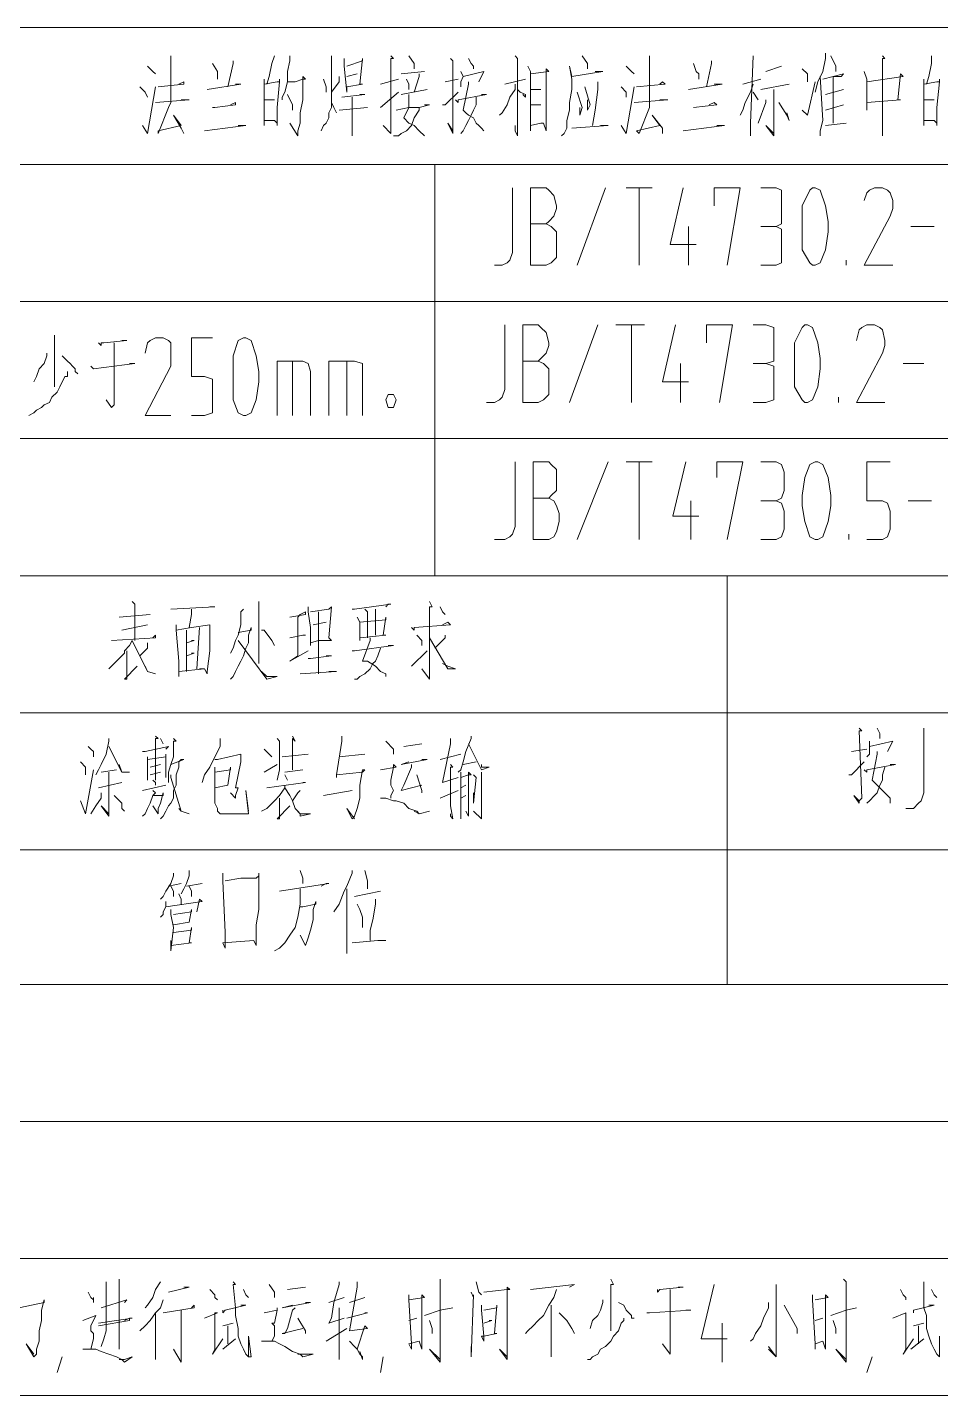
# Model space of a CAD drawing. Header units: inches. Extents: x 46040 to 48278, y -91226 to -88002.
# Drawn here: x 47871.3 to 48040.7, y -88786.4 to -88532.5 of the extents above; entities that cross this region are included whole.
import ezdxf

# ---------------------------------------------------------------- set-up
doc = ezdxf.new("R2010")
doc.units = ezdxf.units.IN
doc.layers.add('轮廓线', color=7, linetype='Continuous')

msp = doc.modelspace()

# ---------------------------------------------------------------- linework, layer by layer
at = {"layer": '轮廓线', "lineweight": 18}
for points in [[(47511.995, -88532.529), (48164.316, -88532.529)], [(47897.913, -88537.808), (47897.913, -88539.25), (47897.913, -88546.449), (47897.433, -88547.41), (47895.515, -88552.209), (47895.515, -88551.728), (47899.835, -88550.769), (47898.394, -88548.849), (47899.835, -88551.25), (47900.316, -88552.209)], [(47905.593, -88539.25), (47906.554, -88540.689), (47906.554, -88541.17), (47906.554, -88542.129)], [(47909.433, -88538.769), (47909.433, -88539.25), (47908.476, -88543.568)], [(47917.116, -88537.808), (47916.636, -88539.25), (47916.155, -88541.65), (47915.675, -88543.09)], [(47919.995, -88537.808), (47919.995, -88538.769), (47919.515, -88540.689), (47919.515, -88542.609), (47919.034, -88544.529), (47918.554, -88545.49), (47918.554, -88545.969)], [(47927.675, -88537.808), (47927.675, -88538.769), (47927.675, -88542.129), (47927.675, -88544.049), (47927.675, -88545.01), (47927.675, -88545.969), (47927.675, -88547.41), (47927.194, -88548.369), (47927.194, -88549.33), (47926.714, -88550.289), (47926.233, -88550.769), (47925.753, -88551.728)], [(47930.073, -88538.289), (47930.073, -88539.728), (47930.554, -88544.529), (47930.554, -88543.568), (47933.433, -88543.09), (47932.956, -88543.09), (47933.433, -88538.289), (47933.433, -88538.769), (47930.554, -88539.728)], [(47942.073, -88537.808), (47943.034, -88539.25), (47943.034, -88540.209)], [(47949.753, -88538.289), (47950.233, -88538.769), (47950.233, -88551.25), (47950.233, -88551.728), (47950.233, -88552.209), (47949.276, -88550.289), (47950.233, -88551.728)], [(47953.116, -88538.289), (47953.593, -88539.25), (47954.073, -88539.728), (47954.073, -88540.209)], [(47961.753, -88537.808), (47962.233, -88538.289), (47962.233, -88552.689), (47961.753, -88551.728), (47961.753, -88550.769)], [(47974.233, -88537.808), (47975.194, -88539.25), (47975.194, -88540.209)], [(47986.714, -88537.808), (47986.714, -88539.25), (47986.714, -88546.449), (47986.714, -88547.41), (47984.796, -88552.209), (47984.316, -88551.728), (47988.636, -88550.769), (47987.194, -88548.849), (47989.116, -88551.25), (47989.116, -88552.209)], [(47994.874, -88539.25), (47995.355, -88540.689), (47995.835, -88541.17), (47995.835, -88542.129)], [(47998.233, -88538.769), (47998.233, -88539.25), (47997.276, -88543.568)], [(48005.913, -88537.808), (48005.433, -88550.289), (48005.433, -88552.689), (48005.433, -88551.728), (48005.433, -88550.289)], [(48019.355, -88537.33), (48019.355, -88538.289), (48018.874, -88540.689), (48017.913, -88542.609), (48017.433, -88544.529)], [(48020.316, -88537.808), (48021.276, -88539.728), (48021.276, -88540.209), (48021.276, -88540.689)], [(48029.913, -88537.808), (48030.394, -88538.289), (48029.913, -88538.289), (48029.913, -88552.689), (48029.913, -88552.209), (48029.913, -88551.25)], [(48039.034, -88537.808), (48039.034, -88539.25), (48038.554, -88541.65), (48038.073, -88543.09)], [(47893.593, -88539.728), (47894.554, -88540.689), (47895.034, -88541.17)], [(47929.116, -88541.65), (47929.116, -88542.609), (47927.675, -88544.529)], [(47930.554, -88541.65), (47932.476, -88541.17)], [(47940.636, -88541.17), (47944.956, -88540.689)], [(47943.995, -88541.17), (47943.995, -88541.65), (47943.034, -88544.529)], [(47951.675, -88540.689), (47952.155, -88541.65), (47951.675, -88542.609), (47951.675, -88543.09), (47951.675, -88543.568)], [(47952.155, -88541.65), (47955.995, -88540.689), (47955.034, -88542.609)], [(47964.155, -88539.728), (47964.636, -88540.689), (47964.636, -88551.728), (47964.636, -88550.769), (47964.636, -88549.33)], [(47964.636, -88541.17), (47967.995, -88540.689), (47967.515, -88540.209), (47967.515, -88547.41), (47967.515, -88549.33), (47967.515, -88551.25), (47967.515, -88551.728), (47967.034, -88550.289), (47966.554, -88550.289), (47964.636, -88550.769)], [(47976.636, -88540.689), (47977.593, -88540.689), (47978.073, -88540.689), (47972.316, -88541.65), (47971.835, -88539.728), (47972.316, -88542.129), (47972.316, -88544.049), (47971.835, -88546.449), (47971.835, -88547.889), (47971.355, -88549.808), (47971.355, -88551.25), (47970.874, -88552.209), (47970.394, -88552.689)], [(47982.394, -88539.728), (47983.355, -88540.689), (47983.835, -88541.17)], [(48008.316, -88540.689), (48011.194, -88539.728)], [(48015.034, -88540.209), (48015.995, -88541.17), (48015.995, -88542.609)], [(48018.874, -88542.129), (48022.714, -88541.17), (48022.233, -88541.65), (48020.796, -88541.65), (48020.796, -88550.289)], [(48026.554, -88540.689), (48027.034, -88542.129), (48027.034, -88546.449), (48027.034, -88547.889)], [(48027.034, -88542.609), (48033.753, -88541.65), (48033.276, -88541.17), (48032.796, -88545.969), (48033.276, -88545.969), (48027.034, -88546.449)], [(47892.155, -88543.568), (47893.116, -88544.529), (47893.593, -88545.49)], [(47892.636, -88550.769), (47893.593, -88552.209), (47895.034, -88543.568)], [(47895.515, -88543.568), (47900.316, -88543.09), (47900.316, -88542.609), (47899.355, -88543.09)], [(47904.636, -88544.049), (47910.874, -88543.09), (47910.394, -88543.09), (47909.913, -88543.09)], [(47926.233, -88542.129), (47926.714, -88543.568), (47926.714, -88544.049), (47926.714, -88544.529)], [(47936.796, -88543.09), (47940.155, -88542.129)], [(47940.636, -88545.01), (47945.433, -88544.049)], [(47941.593, -88542.129), (47942.073, -88543.09), (47942.073, -88544.049)], [(47948.796, -88542.609), (47951.194, -88542.129)], [(47953.116, -88542.609), (47953.116, -88543.09), (47952.155, -88547.889), (47952.636, -88548.369), (47953.116, -88548.849), (47954.073, -88549.33), (47954.554, -88550.289), (47955.034, -88550.769), (47955.515, -88551.25), (47955.995, -88551.728)], [(47961.753, -88543.09), (47961.753, -88544.049), (47960.796, -88545.49), (47960.316, -88546.93), (47959.355, -88548.369), (47958.874, -88548.849)], [(47959.835, -88543.09), (47963.675, -88542.129)], [(47962.233, -88544.049), (47962.714, -88544.529), (47963.675, -88545.01), (47963.675, -88545.49), (47963.194, -88545.01)], [(47964.636, -88544.049), (47966.554, -88544.049)], [(47974.714, -88543.568), (47975.675, -88546.93), (47975.194, -88547.889), (47975.194, -88545.969)], [(47977.116, -88542.609), (47977.116, -88544.049), (47976.636, -88547.889), (47976.155, -88550.769)], [(47981.433, -88543.568), (47982.394, -88544.529), (47982.394, -88545.49)], [(47981.433, -88550.769), (47982.394, -88552.209), (47983.835, -88543.568)], [(47984.316, -88543.568), (47989.593, -88543.09), (47989.116, -88542.609), (47988.636, -88543.09)], [(47993.913, -88544.049), (48000.155, -88543.09), (47999.675, -88543.09), (47998.714, -88543.09)], [(48005.913, -88543.09), (48005.433, -88544.529), (48004.476, -88546.449), (48003.995, -88547.889), (48003.515, -88548.849)], [(48003.995, -88543.09), (48007.355, -88542.129)], [(48007.355, -88544.049), (48012.636, -88543.09)], [(48009.753, -88544.049), (48009.753, -88545.01), (48009.753, -88550.769), (48009.753, -88552.209), (48009.753, -88552.689), (48008.316, -88550.769), (48009.753, -88552.209)], [(48015.034, -88547.889), (48015.034, -88547.889), (48015.995, -88548.849), (48017.433, -88542.609)], [(48019.355, -88545.01), (48022.714, -88544.049)], [(47895.034, -88546.449), (47901.276, -88545.969), (47900.796, -88545.969), (47899.835, -88545.969)], [(47905.593, -88547.41), (47906.073, -88547.41), (47909.913, -88546.93), (47909.913, -88546.449), (47908.956, -88546.93)], [(47915.194, -88545.969), (47917.116, -88545.969)], [(47919.515, -88545.01), (47920.476, -88546.93), (47920.476, -88547.889)], [(47927.675, -88546.449), (47928.155, -88547.41), (47928.636, -88548.369)], [(47929.593, -88545.49), (47933.913, -88545.01), (47933.433, -88545.01), (47932.956, -88545.01)], [(47931.515, -88545.49), (47931.515, -88552.689), (47931.515, -88551.728), (47931.515, -88550.769)], [(47936.796, -88547.41), (47940.155, -88544.529)], [(47939.675, -88547.889), (47942.073, -88547.41), (47943.995, -88547.41), (47945.913, -88546.93), (47945.433, -88546.93), (47944.956, -88546.93)], [(47942.073, -88545.01), (47942.073, -88545.49), (47942.073, -88547.41), (47941.116, -88549.33), (47942.073, -88550.289), (47943.034, -88550.769), (47943.995, -88551.728), (47944.956, -88552.689)], [(47948.316, -88546.93), (47948.796, -88546.93), (47951.194, -88544.529)], [(47950.714, -88545.969), (47951.194, -88546.449), (47951.194, -88545.969), (47956.476, -88545.01), (47955.995, -88545.01), (47955.515, -88545.01)], [(47954.554, -88545.49), (47954.554, -88546.93), (47954.073, -88547.889), (47953.593, -88548.849), (47953.116, -88549.808), (47952.636, -88550.769), (47952.155, -88551.728), (47951.675, -88552.209)], [(47964.636, -88546.93), (47966.554, -88546.93)], [(47973.276, -88544.529), (47974.233, -88547.41), (47973.753, -88548.849), (47973.753, -88547.41)], [(47983.835, -88546.449), (47990.073, -88545.969), (47989.593, -88545.969), (47988.636, -88545.969)], [(47994.874, -88547.41), (47994.874, -88547.41), (47999.194, -88546.93), (47998.714, -88546.449), (47997.753, -88546.93)], [(48005.913, -88544.529), (48006.874, -88545.969)], [(48008.316, -88545.969), (48008.316, -88546.449), (48006.874, -88550.289)], [(48010.714, -88546.449), (48012.155, -88548.849), (48012.636, -88549.808), (48012.155, -88548.369)], [(48019.355, -88547.889), (48022.714, -88546.93)], [(48037.593, -88545.969), (48039.515, -88545.969)], [(47929.116, -88547.889), (47934.394, -88547.41)], [(47943.995, -88547.41), (47943.995, -88547.889), (47943.034, -88549.33), (47942.554, -88550.769), (47941.593, -88551.728), (47940.636, -88552.209), (47940.155, -88552.689), (47939.194, -88552.689)], [(47904.155, -88551.728), (47911.835, -88550.769), (47911.355, -88550.769), (47910.394, -88550.769)], [(47972.316, -88551.25), (47979.034, -88550.769), (47978.554, -88550.769), (47977.593, -88550.769)], [(47992.956, -88551.728), (48000.636, -88550.769), (48000.155, -88550.769), (47999.194, -88550.769)], [(48019.355, -88550.769), (48023.194, -88550.289)], [(47511.995, -88557.969), (48164.316, -88557.969)], [(47946.874, -88557.969), (47946.874, -88634.289)], [(47961.276, -88562.289), (47961.276, -88574.289), (47960.796, -88575.728), (47960.316, -88576.209), (47959.355, -88576.689), (47957.913, -88576.689)], [(47964.636, -88576.689), (47964.636, -88562.289), (47967.515, -88562.289), (47967.995, -88562.769), (47968.956, -88563.728), (47969.433, -88565.65), (47969.433, -88566.129), (47968.956, -88567.568), (47967.995, -88568.529), (47967.515, -88569.01)], [(47973.276, -88576.689), (47978.554, -88562.289)], [(47982.394, -88562.289), (47987.194, -88562.289)], [(47984.796, -88562.289), (47984.796, -88576.689)], [(47995.355, -88572.849), (47990.554, -88572.849), (47992.956, -88562.289)], [(47998.714, -88565.65), (47998.714, -88562.289), (48003.515, -88562.289), (48001.116, -88576.689)], [(48007.355, -88562.289), (48010.233, -88562.289), (48011.194, -88562.769), (48011.194, -88564.209), (48011.194, -88567.568), (48011.194, -88569.01), (48010.233, -88569.49), (48011.194, -88569.969), (48011.194, -88571.41), (48011.194, -88574.769), (48011.194, -88576.209), (48010.233, -88576.689), (48007.355, -88576.689)], [(48017.433, -88576.689), (48018.394, -88576.209), (48019.355, -88573.808), (48019.835, -88570.449), (48019.835, -88568.529), (48019.355, -88565.65), (48018.394, -88562.769), (48017.433, -88562.289), (48016.956, -88562.289), (48016.476, -88562.769), (48015.034, -88565.65), (48015.034, -88568.529), (48015.034, -88570.449), (48015.034, -88573.808), (48016.476, -88576.209), (48016.956, -88576.689), (48017.433, -88576.689)], [(48026.554, -88564.689), (48027.034, -88563.25), (48027.515, -88562.769), (48028.476, -88562.289), (48029.913, -88562.289), (48030.874, -88562.769), (48031.355, -88563.25), (48031.835, -88564.689), (48031.835, -88566.129), (48031.355, -88567.568), (48026.554, -88576.689), (48031.835, -88576.689)], [(47964.636, -88569.01), (47967.515, -88569.01), (47968.476, -88569.49), (47969.433, -88570.449), (47969.433, -88572.369), (47969.433, -88573.808), (47969.433, -88575.25), (47968.476, -88576.209), (47967.515, -88576.689), (47964.636, -88576.689)], [(47993.913, -88576.689), (47993.913, -88569.49)], [(48007.355, -88569.49), (48010.233, -88569.49)], [(48035.194, -88569.49), (48039.515, -88569.49)], [(48023.194, -88576.689), (48023.194, -88575.728)], [(47557.593, -88583.41), (48164.316, -88583.41)], [(47876.316, -88589.65), (47876.316, -88590.129), (47876.316, -88599.25), (47876.316, -88597.808), (47876.316, -88596.849)], [(47959.835, -88587.728), (47959.835, -88599.728), (47959.355, -88601.17), (47958.874, -88601.65), (47957.913, -88602.129), (47956.476, -88602.129)], [(47963.194, -88602.129), (47963.194, -88587.728), (47966.073, -88587.728), (47966.554, -88588.209), (47967.515, -88589.17), (47967.995, -88591.09), (47967.995, -88591.568), (47967.515, -88593.01), (47966.554, -88593.969), (47966.073, -88594.449)], [(47971.835, -88602.129), (47977.116, -88587.728)], [(47980.476, -88587.728), (47985.753, -88587.728)], [(47983.355, -88587.728), (47983.355, -88602.129)], [(47993.913, -88598.289), (47989.116, -88598.289), (47991.515, -88587.728)], [(47997.276, -88591.09), (47997.276, -88587.728), (48002.073, -88587.728), (47999.675, -88602.129)], [(48005.913, -88587.728), (48008.316, -88587.728), (48009.753, -88588.209), (48009.753, -88589.65), (48009.753, -88593.01), (48009.753, -88594.449), (48008.316, -88594.93), (48009.753, -88595.41), (48009.753, -88597.33), (48009.753, -88600.209), (48009.753, -88601.65), (48008.316, -88602.129), (48005.913, -88602.129)], [(48015.995, -88602.129), (48016.956, -88601.65), (48017.913, -88599.25), (48018.394, -88595.889), (48018.394, -88593.969), (48017.913, -88591.09), (48016.956, -88588.209), (48015.995, -88587.728), (48015.515, -88587.728), (48015.034, -88588.209), (48013.593, -88591.09), (48013.593, -88593.969), (48013.593, -88595.889), (48013.593, -88599.25), (48015.034, -88601.65), (48015.515, -88602.129), (48015.995, -88602.129)], [(48025.116, -88590.609), (48025.593, -88588.689), (48026.073, -88588.209), (48027.034, -88587.728), (48028.476, -88587.728), (48029.433, -88588.209), (48029.913, -88588.689), (48030.394, -88590.609), (48030.394, -88591.568), (48029.913, -88593.01), (48025.116, -88602.129), (48030.394, -88602.129)], [(47884.476, -88591.09), (47884.956, -88591.568), (47884.956, -88591.09), (47885.433, -88591.09), (47889.753, -88590.609), (47889.276, -88590.609), (47888.796, -88590.609)], [(47893.116, -88593.01), (47893.593, -88591.09), (47894.073, -88590.609), (47895.034, -88590.129), (47896.476, -88590.129), (47897.433, -88590.609), (47897.913, -88591.09), (47897.913, -88593.01), (47897.913, -88593.969), (47897.913, -88595.41), (47893.116, -88604.529), (47897.913, -88604.529)], [(47901.753, -88604.529), (47904.155, -88604.529), (47905.593, -88604.049), (47905.593, -88602.609), (47905.593, -88599.728), (47905.593, -88597.808), (47904.155, -88597.33), (47901.753, -88597.33), (47901.753, -88590.129), (47905.593, -88590.129)], [(47911.835, -88604.529), (47912.796, -88604.049), (47913.753, -88601.65), (47914.233, -88598.289), (47914.233, -88596.369), (47913.753, -88593.49), (47912.796, -88590.609), (47911.835, -88590.129), (47911.355, -88590.129), (47910.394, -88590.609), (47909.433, -88593.49), (47909.433, -88596.369), (47909.433, -88598.289), (47909.433, -88601.65), (47910.394, -88604.049), (47911.355, -88604.529), (47911.835, -88604.529)], [(47874.874, -88593.01), (47874.874, -88593.49), (47874.394, -88594.93), (47873.433, -88595.889), (47872.956, -88597.33), (47872.476, -88598.289)], [(47877.753, -88593.49), (47878.714, -88594.449), (47879.194, -88594.93), (47879.675, -88595.41), (47880.155, -88595.889), (47880.155, -88596.369), (47880.636, -88596.849)], [(47883.034, -88595.41), (47883.515, -88595.889), (47891.194, -88594.93), (47890.714, -88594.93), (47890.233, -88594.93)], [(47917.593, -88604.529), (47917.593, -88594.449), (47922.394, -88594.449), (47923.355, -88594.93), (47923.835, -88596.369), (47923.835, -88604.529)], [(47920.476, -88604.529), (47920.476, -88594.449)], [(47927.194, -88604.529), (47927.194, -88594.449), (47931.995, -88594.449), (47933.433, -88594.93), (47933.433, -88596.369), (47933.433, -88604.529)], [(47930.554, -88604.529), (47930.554, -88594.449)], [(47963.194, -88594.449), (47966.073, -88594.449), (47967.034, -88594.93), (47967.995, -88595.889), (47967.995, -88597.808), (47967.995, -88599.25), (47967.995, -88600.689), (47967.034, -88601.65), (47966.073, -88602.129), (47963.194, -88602.129)], [(47992.476, -88602.129), (47992.476, -88594.93)], [(48005.913, -88594.93), (48008.316, -88594.93)], [(48033.753, -88594.93), (48037.593, -88594.93)], [(47878.714, -88596.369), (47878.714, -88597.33), (47878.233, -88597.33), (47877.276, -88599.25), (47876.796, -88600.209), (47875.835, -88601.17), (47875.355, -88602.129), (47874.394, -88602.609), (47873.913, -88603.09), (47872.956, -88603.568), (47872.476, -88604.049), (47871.515, -88604.529)], [(47939.194, -88600.689), (47939.675, -88601.65), (47939.194, -88603.09), (47938.233, -88603.09), (47937.753, -88601.65), (47938.233, -88600.689), (47939.194, -88600.689)], [(48021.753, -88602.129), (48021.753, -88601.17)], [(47557.593, -88608.849), (48164.316, -88608.849)], [(47961.753, -88613.17), (47961.753, -88625.17), (47961.276, -88626.609), (47960.796, -88627.09), (47959.835, -88627.568), (47957.913, -88627.568)], [(47965.116, -88627.568), (47965.116, -88613.17), (47967.995, -88613.17), (47968.476, -88613.65), (47969.433, -88614.609), (47969.433, -88616.049), (47969.433, -88616.529), (47969.433, -88618.449), (47968.476, -88619.41), (47967.995, -88619.889)], [(47973.276, -88627.568), (47979.034, -88613.17)], [(47982.394, -88613.17), (47987.194, -88613.17)], [(47984.796, -88613.17), (47984.796, -88627.568)], [(47995.835, -88623.25), (47991.034, -88623.25), (47993.433, -88613.17)], [(47999.194, -88616.049), (47999.194, -88613.17), (48003.995, -88613.17), (48001.116, -88627.568)], [(48007.355, -88613.17), (48010.233, -88613.17), (48011.194, -88613.65), (48011.675, -88615.09), (48011.675, -88618.449), (48011.194, -88619.889), (48010.233, -88620.369), (48011.194, -88620.849), (48011.675, -88622.289), (48011.675, -88625.65), (48011.194, -88627.09), (48010.233, -88627.568), (48007.355, -88627.568)], [(48017.913, -88627.568), (48018.874, -88627.09), (48019.835, -88624.209), (48020.316, -88621.33), (48020.316, -88619.41), (48019.835, -88616.049), (48018.874, -88613.65), (48017.913, -88613.17), (48017.433, -88613.17), (48016.476, -88613.65), (48015.515, -88616.049), (48015.034, -88619.41), (48015.034, -88621.33), (48015.515, -88624.209), (48016.476, -88627.09), (48017.433, -88627.568), (48017.913, -88627.568)], [(48027.034, -88627.568), (48029.913, -88627.568), (48030.874, -88627.09), (48031.355, -88625.65), (48031.355, -88622.289), (48030.874, -88620.849), (48029.913, -88620.369), (48027.034, -88620.369), (48027.034, -88613.17), (48031.355, -88613.17)], [(47965.116, -88619.889), (47967.995, -88619.889), (47968.956, -88620.369), (47969.433, -88621.33), (47969.913, -88622.769), (47969.913, -88624.209), (47969.433, -88626.129), (47968.956, -88627.09), (47967.995, -88627.568), (47965.116, -88627.568)], [(47994.394, -88627.568), (47994.394, -88620.369)], [(48007.355, -88620.369), (48010.233, -88620.369)], [(48034.714, -88620.369), (48039.034, -88620.369)], [(48023.675, -88627.568), (48023.675, -88626.609)], [(47511.995, -88634.289), (48164.316, -88634.289)], [(47511.995, -88634.289), (48164.316, -88634.289)], [(47560.476, -88634.289), (48164.316, -88634.289)], [(48001.116, -88634.289), (48001.116, -88710.129)], [(47890.714, -88639.09), (47891.194, -88639.568), (47891.194, -88646.289)], [(47897.913, -88640.529), (47906.073, -88640.049), (47905.593, -88640.049), (47905.116, -88640.049)], [(47901.753, -88640.529), (47901.753, -88641.49), (47901.276, -88643.889)], [(47911.355, -88640.529), (47910.874, -88641.01), (47910.874, -88643.41), (47910.394, -88645.33), (47909.913, -88646.289), (47909.433, -88647.728), (47908.956, -88648.689)], [(47914.233, -88639.09), (47914.233, -88639.568), (47914.233, -88640.529), (47914.233, -88650.609), (47914.233, -88649.65), (47914.233, -88648.689)], [(47923.355, -88640.049), (47923.355, -88641.01), (47923.835, -88643.889), (47923.835, -88647.25), (47923.835, -88646.769), (47925.276, -88646.289), (47927.675, -88646.289), (47927.194, -88645.808), (47927.675, -88640.049), (47927.194, -88640.529), (47923.835, -88641.01)], [(47931.515, -88640.529), (47931.995, -88640.529), (47938.714, -88639.568), (47938.233, -88639.568), (47937.753, -88640.049)], [(47933.913, -88640.529), (47934.394, -88641.01), (47934.394, -88645.808)], [(47935.835, -88640.529), (47935.835, -88641.01), (47935.835, -88645.33)], [(47945.913, -88639.09), (47946.394, -88640.049), (47945.913, -88640.049), (47945.913, -88651.09), (47945.913, -88652.049), (47945.913, -88653.01), (47945.913, -88653.49), (47944.476, -88651.568)], [(47947.835, -88640.049), (47948.316, -88641.01), (47948.796, -88641.49)], [(47888.316, -88641.969), (47894.073, -88641.49)], [(47888.796, -88644.369), (47893.593, -88643.41)], [(47898.874, -88643.41), (47898.874, -88644.369), (47899.355, -88650.129), (47899.355, -88653.01), (47899.355, -88652.049), (47904.155, -88651.568), (47903.675, -88651.568), (47903.194, -88651.568)], [(47904.155, -88651.568), (47904.636, -88652.529), (47904.636, -88652.049), (47905.116, -88648.209), (47905.116, -88643.41), (47901.753, -88643.889), (47898.874, -88644.369)], [(47919.995, -88641.969), (47922.874, -88641.49), (47922.874, -88641.01), (47921.913, -88641.49), (47921.433, -88641.969), (47921.433, -88649.17), (47919.995, -88650.129), (47923.355, -88648.209)], [(47924.316, -88643.41), (47926.714, -88642.93)], [(47925.276, -88641.01), (47925.276, -88652.529)], [(47932.476, -88641.969), (47932.956, -88642.93), (47932.956, -88646.289), (47932.956, -88645.808), (47937.753, -88645.33), (47937.276, -88645.33), (47937.753, -88641.969), (47937.753, -88642.449), (47932.956, -88642.93)], [(47942.554, -88643.889), (47943.034, -88644.369), (47943.034, -88643.889), (47949.753, -88643.41), (47949.276, -88642.93), (47948.316, -88643.41)], [(47886.874, -88646.289), (47895.034, -88645.808), (47895.034, -88645.33), (47894.554, -88645.808)], [(47900.796, -88644.369), (47900.796, -88652.049)], [(47903.194, -88643.889), (47902.714, -88651.568)], [(47910.394, -88644.849), (47912.796, -88644.369), (47912.796, -88643.889), (47912.316, -88645.33), (47912.316, -88646.769), (47911.835, -88647.728), (47911.355, -88649.17), (47910.874, -88650.129), (47910.394, -88651.09), (47909.913, -88652.049), (47909.433, -88653.01), (47908.956, -88653.49)], [(47914.714, -88644.369), (47915.194, -88644.369), (47916.636, -88646.289), (47917.116, -88647.25)], [(47922.874, -88645.33), (47922.394, -88645.33), (47919.995, -88645.808)], [(47934.874, -88645.808), (47934.874, -88646.289), (47933.433, -88650.129), (47934.394, -88650.129), (47935.835, -88651.09), (47936.796, -88652.049), (47937.753, -88652.529), (47937.753, -88653.01)], [(47943.515, -88645.33), (47944.476, -88646.289), (47944.476, -88647.25)], [(47945.913, -88645.808), (47949.276, -88651.568), (47950.714, -88651.568), (47949.276, -88651.09), (47948.316, -88650.609)], [(47948.796, -88645.33), (47948.796, -88645.808), (47946.874, -88647.728)], [(47890.714, -88646.289), (47890.233, -88647.25), (47889.276, -88648.209), (47889.276, -88648.689), (47888.796, -88649.17), (47888.316, -88649.65), (47887.355, -88650.609), (47886.874, -88651.09), (47886.394, -88651.568)], [(47889.753, -88648.209), (47889.753, -88648.689), (47889.753, -88653.49), (47889.276, -88653.49), (47891.675, -88651.09)], [(47893.593, -88646.769), (47893.593, -88647.728), (47892.155, -88649.17)], [(47900.796, -88646.769), (47902.233, -88646.289), (47901.753, -88646.289)], [(47910.394, -88646.289), (47915.675, -88653.49), (47917.593, -88653.01), (47917.116, -88653.01), (47915.675, -88653.01), (47914.714, -88652.049)], [(47931.515, -88648.209), (47931.515, -88648.209), (47931.995, -88648.209), (47939.194, -88647.25), (47938.233, -88647.25)], [(47936.796, -88647.728), (47936.316, -88649.17), (47935.835, -88650.129), (47935.355, -88650.609), (47934.874, -88651.568), (47933.913, -88652.529), (47932.956, -88653.01), (47932.476, -88653.49), (47931.995, -88653.49)], [(47942.554, -88651.09), (47942.554, -88651.09), (47945.433, -88648.209)], [(47900.796, -88649.17), (47902.233, -88648.689), (47901.753, -88648.689)], [(47923.355, -88649.65), (47923.835, -88649.65), (47927.675, -88649.17), (47927.194, -88649.17), (47926.714, -88649.17)], [(47921.913, -88652.529), (47928.636, -88652.049), (47928.155, -88652.049), (47927.194, -88652.049)], [(47557.593, -88659.728), (48164.316, -88659.728)], [(48025.593, -88662.609), (48026.073, -88663.09), (48025.593, -88663.09), (48026.073, -88675.568), (48025.593, -88676.049), (48025.593, -88676.529), (48024.636, -88675.09), (48025.593, -88676.049)], [(48028.956, -88662.609), (48029.433, -88663.568), (48029.433, -88664.049), (48029.433, -88664.529)], [(48037.593, -88662.609), (48037.593, -88674.609), (48037.116, -88676.049), (48036.636, -88676.529), (48035.675, -88677.49), (48034.233, -88677.49)], [(47882.554, -88665.969), (47883.034, -88666.449), (47883.515, -88666.93), (47883.515, -88667.889)], [(47886.394, -88664.529), (47886.394, -88665.01), (47885.913, -88667.41), (47884.956, -88669.33), (47884.476, -88670.289), (47883.995, -88671.25)], [(47892.636, -88666.93), (47893.116, -88666.93), (47897.433, -88665.969), (47896.956, -88666.449)], [(47895.034, -88664.049), (47895.515, -88664.529), (47895.034, -88664.529), (47895.034, -88672.209)], [(47895.995, -88664.529), (47896.476, -88665.49)], [(47898.394, -88664.529), (47898.874, -88665.01), (47898.394, -88665.01), (47898.394, -88667.889), (47897.913, -88669.33), (47897.433, -88670.769), (47897.433, -88671.728), (47897.433, -88672.689)], [(47907.034, -88664.529), (47907.034, -88665.969), (47906.073, -88667.889), (47905.116, -88669.808), (47904.155, -88671.25), (47903.675, -88672.689)], [(47917.593, -88664.529), (47918.073, -88665.01), (47918.073, -88670.289), (47917.593, -88672.209)], [(47920.476, -88664.049), (47920.956, -88665.01), (47920.476, -88664.529), (47920.476, -88670.289)], [(47937.753, -88665.01), (47939.194, -88666.449), (47939.194, -88667.41)], [(47941.116, -88665.969), (47944.476, -88665.49)], [(47949.753, -88664.529), (47949.753, -88665.49), (47948.316, -88672.689), (47951.194, -88671.728)], [(47953.593, -88664.049), (47953.593, -88664.529), (47952.636, -88666.93), (47952.155, -88668.849), (47951.675, -88670.289), (47951.194, -88670.769)], [(47953.116, -88665.49), (47955.515, -88670.289), (47956.956, -88669.808), (47955.515, -88669.808), (47955.515, -88669.33)], [(48027.515, -88665.01), (48027.515, -88665.969), (48027.515, -88666.93), (48027.515, -88667.41), (48027.034, -88667.889)], [(48027.515, -88665.969), (48031.835, -88665.01), (48030.874, -88666.93)], [(47893.593, -88668.369), (47896.956, -88667.889), (47896.956, -88667.41), (47896.956, -88668.369), (47896.956, -88671.728)], [(47893.593, -88667.889), (47893.593, -88668.369), (47893.593, -88671.25), (47893.593, -88672.209), (47893.593, -88671.728), (47893.593, -88671.25)], [(47897.913, -88669.33), (47900.316, -88668.369), (47899.835, -88668.369), (47899.355, -88668.849), (47899.355, -88669.808), (47898.874, -88671.25), (47898.874, -88673.17), (47898.394, -88674.129), (47898.394, -88675.568), (47897.913, -88676.529), (47897.433, -88677.01), (47896.956, -88677.969), (47896.476, -88678.93), (47895.995, -88679.41)], [(47915.194, -88666.449), (47916.636, -88667.889)], [(47918.554, -88667.889), (47923.355, -88667.41)], [(47933.913, -88667.41), (47929.116, -88667.889)], [(47942.073, -88668.849), (47940.636, -88669.33), (47945.433, -88668.369), (47944.476, -88668.369)], [(47947.835, -88668.369), (47951.675, -88667.41)], [(48024.155, -88666.93), (48027.034, -88666.449)], [(48028.956, -88666.93), (48028.956, -88667.41), (48027.995, -88672.209), (48028.476, -88672.689), (48028.956, -88673.17), (48029.433, -88673.65), (48030.394, -88674.609), (48030.874, -88675.09), (48031.355, -88675.568), (48031.355, -88676.529)], [(47881.116, -88668.849), (47882.073, -88669.808), (47882.073, -88670.289), (47882.073, -88671.25)], [(47881.116, -88676.049), (47882.073, -88678.449), (47883.515, -88670.289)], [(47887.835, -88670.289), (47884.956, -88670.769)], [(47886.394, -88670.769), (47886.394, -88677.969), (47886.394, -88678.93), (47884.956, -88677.01), (47886.394, -88678.449), (47886.394, -88677.969)], [(47895.995, -88669.33), (47894.073, -88669.808)], [(47895.995, -88670.769), (47894.073, -88671.25)], [(47906.073, -88670.769), (47908.956, -88670.289), (47908.956, -88669.808), (47908.476, -88673.17), (47906.073, -88673.65)], [(47906.073, -88669.808), (47906.073, -88670.769), (47906.073, -88676.529), (47906.554, -88677.49), (47906.554, -88677.969), (47907.034, -88678.449), (47907.995, -88678.449), (47908.956, -88678.449), (47910.394, -88678.449), (47911.355, -88678.449), (47911.835, -88678.449), (47912.316, -88678.449), (47911.835, -88674.129), (47912.316, -88677.969)], [(47915.194, -88670.769), (47917.593, -88669.33)], [(47919.034, -88670.769), (47922.394, -88670.289)], [(47919.034, -88671.25), (47919.515, -88672.209)], [(47936.796, -88670.289), (47939.675, -88669.808), (47939.194, -88669.33), (47939.194, -88669.808), (47938.714, -88672.209), (47938.714, -88672.689), (47938.714, -88673.17), (47939.194, -88674.129), (47938.714, -88675.09), (47938.714, -88675.568)], [(47944.476, -88673.17), (47940.636, -88674.129), (47941.116, -88673.17), (47942.554, -88669.808), (47942.554, -88669.33)], [(47943.515, -88671.25), (47944.476, -88674.129), (47944.476, -88674.609)], [(47949.753, -88669.33), (47950.233, -88669.808), (47949.753, -88669.808), (47949.753, -88673.17), (47949.753, -88677.01), (47950.233, -88679.41), (47949.753, -88678.93), (47949.753, -88678.449)], [(47951.675, -88670.769), (47951.675, -88671.728), (47951.675, -88679.41), (47951.675, -88678.449)], [(47951.675, -88671.728), (47953.116, -88671.25), (47953.593, -88671.25), (47953.116, -88670.769), (47953.116, -88673.65), (47953.116, -88677.01), (47953.116, -88678.449), (47953.116, -88678.93), (47952.636, -88677.969)], [(47954.554, -88668.849), (47952.155, -88669.33)], [(47955.515, -88670.769), (47955.515, -88671.25), (47955.515, -88677.969), (47955.515, -88679.41), (47954.073, -88677.969)], [(47954.073, -88671.25), (47954.554, -88671.728), (47954.073, -88676.529), (47954.073, -88675.568), (47954.073, -88674.609)], [(48023.675, -88671.25), (48024.155, -88671.25), (48026.554, -88668.849)], [(48026.554, -88670.289), (48027.034, -88670.769), (48027.034, -88670.289), (48032.316, -88669.33), (48031.835, -88669.33), (48031.355, -88669.33)], [(48030.394, -88669.808), (48029.913, -88671.25), (48029.913, -88672.209), (48029.433, -88673.17), (48028.956, -88674.609), (48028.476, -88675.09), (48027.515, -88676.049), (48027.034, -88676.529)], [(47888.796, -88672.689), (47884.476, -88673.65)], [(47892.636, -88674.129), (47896.956, -88673.17)], [(47894.554, -88672.209), (47895.034, -88672.689), (47895.034, -88673.17)], [(47919.034, -88673.17), (47919.034, -88673.65), (47918.073, -88675.09), (47917.116, -88676.049), (47915.675, -88677.49), (47914.714, -88677.969)], [(47915.675, -88673.65), (47922.874, -88672.689), (47922.394, -88672.689)], [(47919.034, -88673.65), (47919.995, -88675.09), (47920.476, -88676.049), (47920.956, -88677.49), (47921.913, -88678.449), (47921.913, -88678.93), (47923.835, -88678.449), (47921.913, -88678.449), (47921.433, -88677.969)], [(47951.675, -88673.65), (47952.636, -88673.17)], [(47884.956, -88674.609), (47884.956, -88675.568), (47883.995, -88677.01), (47883.034, -88678.449)], [(47887.355, -88675.09), (47888.796, -88676.529), (47888.796, -88677.49), (47889.276, -88677.969)], [(47894.554, -88674.129), (47895.034, -88674.609), (47894.554, -88675.09), (47894.073, -88676.529), (47893.593, -88677.49), (47893.116, -88678.449), (47892.636, -88678.93)], [(47894.554, -88675.09), (47895.034, -88675.09), (47896.476, -88675.09), (47896.476, -88674.609), (47895.995, -88676.529), (47895.515, -88677.49), (47895.515, -88678.449), (47894.554, -88677.01)], [(47918.073, -88675.568), (47918.073, -88676.049), (47918.073, -88679.41), (47917.593, -88679.41), (47919.995, -88677.01)], [(47921.913, -88674.129), (47921.433, -88674.609), (47920.476, -88676.049)], [(47926.233, -88675.09), (47931.515, -88674.129)], [(47947.835, -88675.568), (47951.194, -88674.129)], [(47951.675, -88675.568), (47952.636, -88675.09)], [(47557.593, -88685.17), (48164.316, -88685.17)], [(47901.276, -88689.01), (47901.276, -88689.969), (47900.796, -88691.41), (47900.316, -88692.369), (47899.835, -88693.33)], [(47921.913, -88689.01), (47922.394, -88690.449), (47922.394, -88691.41)], [(47931.515, -88689.01), (47931.515, -88689.49), (47930.554, -88691.889), (47930.073, -88692.849), (47929.116, -88695.25), (47928.155, -88696.689)], [(47933.913, -88689.01), (47934.394, -88690.93), (47934.394, -88692.369), (47934.394, -88691.41)], [(47898.394, -88689.49), (47898.394, -88689.969), (47897.913, -88691.41), (47896.956, -88692.849), (47896.476, -88693.808), (47895.995, -88694.289)], [(47897.433, -88691.889), (47899.835, -88691.41)], [(47900.796, -88691.889), (47903.675, -88691.41)], [(47907.515, -88689.49), (47907.515, -88690.93), (47907.995, -88700.529), (47907.995, -88701.01), (47907.995, -88703.41), (47907.515, -88702.449), (47913.276, -88701.969), (47913.753, -88702.93), (47913.753, -88701.49), (47913.753, -88699.09), (47914.233, -88696.209), (47914.233, -88689.49), (47914.233, -88689.969), (47913.753, -88690.449), (47910.874, -88690.449), (47907.995, -88690.93)], [(47918.073, -88692.849), (47927.194, -88691.41), (47926.714, -88691.41), (47925.753, -88691.889)], [(47897.913, -88691.889), (47898.394, -88692.849), (47898.394, -88693.808)], [(47899.355, -88693.33), (47899.835, -88694.289), (47899.835, -88695.25)], [(47901.276, -88691.889), (47901.753, -88692.849), (47901.753, -88693.808)], [(47921.913, -88692.369), (47921.913, -88695.25), (47921.433, -88697.65), (47920.956, -88699.568), (47919.995, -88701.01), (47919.034, -88702.449), (47918.073, -88703.41), (47917.116, -88703.889)], [(47930.554, -88692.369), (47930.554, -88704.369), (47930.554, -88702.93), (47930.554, -88701.969)], [(47931.995, -88693.808), (47936.796, -88692.849)], [(47896.956, -88694.769), (47896.956, -88695.25), (47896.956, -88695.728), (47896.476, -88696.689), (47896.476, -88697.17), (47895.995, -88697.65)], [(47896.956, -88695.728), (47903.675, -88694.769), (47903.194, -88694.289), (47902.714, -88696.689)], [(47897.913, -88696.209), (47897.913, -88697.17), (47898.394, -88699.568), (47897.913, -88703.889), (47897.913, -88702.93), (47897.913, -88701.969)], [(47898.394, -88697.17), (47901.753, -88696.689), (47901.753, -88696.209), (47901.276, -88698.609), (47898.394, -88699.09)], [(47921.913, -88695.728), (47922.394, -88695.728), (47924.796, -88695.25), (47924.796, -88694.769), (47924.316, -88696.209), (47924.316, -88698.129), (47923.835, -88700.049), (47923.355, -88701.49), (47922.874, -88702.93), (47921.913, -88701.01)], [(47932.476, -88695.25), (47932.956, -88696.209), (47933.433, -88697.65), (47933.433, -88699.09), (47933.433, -88699.568), (47933.433, -88698.609), (47933.433, -88697.65)], [(47935.835, -88694.289), (47935.835, -88695.25), (47935.355, -88698.129), (47934.874, -88700.049), (47934.874, -88701.969)], [(47898.394, -88700.529), (47901.753, -88700.049), (47901.753, -88699.568), (47901.276, -88702.449), (47901.753, -88702.449), (47897.913, -88702.93)], [(47931.515, -88702.449), (47936.316, -88701.969), (47937.753, -88701.969)], [(47511.995, -88710.129), (48164.316, -88710.129)], [(47511.995, -88710.129), (48164.316, -88710.129)], [(47511.995, -88710.129), (48164.316, -88710.129)], [(47511.995, -88710.129), (48164.316, -88710.129)], [(47511.995, -88735.568), (48164.316, -88735.568)], [(47548.476, -88735.568), (48164.316, -88735.568)], [(47511.995, -88761.01), (48164.316, -88761.01)], [(47548.476, -88761.01), (48164.316, -88761.01)], [(47888.316, -88764.849), (47888.316, -88765.808), (47888.316, -88776.849), (47888.316, -88777.808), (47888.316, -88777.33), (47888.316, -88775.889)], [(47947.835, -88764.849), (47947.835, -88765.33), (47947.835, -88772.049), (47947.835, -88775.889), (47947.835, -88779.25), (47947.835, -88780.209), (47945.913, -88777.808), (47947.835, -88779.728)], [(47979.515, -88764.849), (47979.995, -88765.808), (47979.515, -88765.808), (47979.515, -88774.449), (47979.515, -88773.49), (47979.515, -88772.529)], [(48022.714, -88764.849), (48023.194, -88765.33), (48023.194, -88772.049), (48023.194, -88775.889), (48023.194, -88779.25), (48023.194, -88780.209), (48021.276, -88777.808), (48023.194, -88779.728)], [(47882.554, -88767.25), (47883.034, -88768.209), (47883.515, -88768.689)], [(47885.913, -88765.33), (47885.913, -88770.129), (47885.913, -88772.529), (47885.913, -88774.449), (47885.433, -88775.889), (47884.956, -88777.33)], [(47895.995, -88765.33), (47895.034, -88766.769), (47894.554, -88768.209), (47893.593, -88769.65), (47893.116, -88770.129)], [(47897.433, -88767.25), (47901.276, -88766.289), (47900.796, -88766.289), (47900.316, -88766.289)], [(47905.116, -88766.769), (47906.073, -88767.728), (47906.073, -88768.209), (47906.554, -88768.689)], [(47909.433, -88765.33), (47909.913, -88765.808), (47909.433, -88765.808), (47909.913, -88770.129), (47909.913, -88771.568), (47910.394, -88773.969), (47910.394, -88775.41), (47910.874, -88776.849), (47911.355, -88777.808), (47911.835, -88778.769), (47912.316, -88779.25), (47912.796, -88779.25), (47912.316, -88775.41), (47912.316, -88779.25)], [(47911.355, -88766.769), (47911.835, -88767.728), (47912.316, -88768.209)], [(47916.155, -88765.808), (47917.116, -88767.25), (47917.116, -88768.209)], [(47919.515, -88766.769), (47922.874, -88766.289)], [(47929.116, -88765.33), (47929.116, -88765.808), (47928.155, -88769.17), (47927.675, -88772.049), (47927.194, -88773.01), (47930.073, -88772.049)], [(47932.476, -88765.33), (47932.476, -88766.289), (47931.034, -88774.449), (47934.394, -88773.969), (47933.913, -88773.49), (47932.476, -88777.808)], [(47942.073, -88767.728), (47942.073, -88768.689), (47942.554, -88776.849), (47942.554, -88777.808), (47942.073, -88776.849), (47943.995, -88776.369), (47944.476, -88777.808), (47944.476, -88772.529), (47944.476, -88767.728), (47944.956, -88768.209), (47942.073, -88768.689)], [(47953.593, -88767.25), (47954.073, -88768.209), (47954.073, -88767.728), (47953.593, -88779.25), (47953.593, -88778.769), (47953.593, -88777.33)], [(47954.554, -88765.33), (47955.034, -88767.25), (47955.515, -88767.728)], [(47955.995, -88767.25), (47960.316, -88766.769), (47960.316, -88766.289), (47960.796, -88766.769), (47960.316, -88766.769), (47960.316, -88777.33), (47960.316, -88778.289), (47960.316, -88779.25), (47960.316, -88779.728), (47958.874, -88777.808), (47960.316, -88779.25)], [(47969.433, -88766.769), (47968.956, -88768.209), (47967.995, -88769.65), (47967.034, -88771.568), (47966.073, -88772.529), (47965.116, -88773.49), (47964.155, -88774.449), (47963.675, -88774.93)], [(47964.636, -88766.769), (47972.796, -88765.808), (47971.835, -88766.289)], [(47988.155, -88766.769), (47988.155, -88767.25), (47988.636, -88766.769), (47992.956, -88766.289), (47991.995, -88766.289)], [(48001.116, -88775.889), (47996.316, -88775.889), (47998.714, -88765.808)], [(48010.233, -88765.808), (48010.233, -88766.769), (48010.233, -88776.369), (48010.233, -88778.289), (48010.233, -88779.25), (48008.796, -88777.33)], [(48033.276, -88766.769), (48033.753, -88767.728), (48034.233, -88768.209), (48034.233, -88768.689)], [(48039.034, -88766.769), (48039.515, -88767.728), (48039.995, -88768.209)], [(47867.675, -88770.609), (47874.394, -88769.17), (47874.394, -88768.689), (47873.913, -88770.609), (47873.913, -88772.529), (47873.433, -88774.449), (47873.433, -88776.369), (47872.956, -88777.808), (47872.956, -88778.769), (47872.476, -88779.25), (47871.034, -88776.849), (47872.476, -88778.769)], [(47883.515, -88768.209), (47883.515, -88769.17)], [(47884.956, -88770.129), (47889.753, -88768.689), (47889.276, -88769.17)], [(47884.956, -88770.129), (47889.753, -88768.689), (47889.276, -88769.17)], [(47896.476, -88768.689), (47895.995, -88770.129), (47895.034, -88771.09), (47894.073, -88772.529), (47893.116, -88773.49), (47892.155, -88774.449)], [(47896.476, -88771.09), (47902.233, -88770.129), (47902.233, -88769.65), (47901.753, -88770.129)], [(47907.515, -88770.609), (47907.515, -88771.09), (47907.995, -88770.609), (47911.835, -88769.65), (47911.355, -88769.65), (47910.874, -88769.65)], [(47920.476, -88769.65), (47918.554, -88770.129), (47923.835, -88769.17), (47923.355, -88769.17), (47922.874, -88769.17)], [(47922.394, -88773.969), (47918.554, -88774.93), (47919.034, -88774.93), (47919.515, -88773.969), (47920.476, -88770.609), (47920.956, -88770.129)], [(47930.073, -88768.209), (47927.194, -88769.17)], [(47929.116, -88770.129), (47929.116, -88770.609), (47929.116, -88779.728), (47929.116, -88778.769), (47929.116, -88777.808)], [(47931.034, -88769.17), (47933.913, -88768.209)], [(47944.956, -88771.568), (47947.835, -88770.609), (47950.233, -88770.129)], [(47955.515, -88769.65), (47955.515, -88769.65), (47955.515, -88770.609), (47955.995, -88775.41), (47955.995, -88776.369), (47955.515, -88775.41), (47955.995, -88775.41), (47958.394, -88774.93), (47957.913, -88774.93), (47958.394, -88769.65), (47958.394, -88770.129), (47955.995, -88770.609)], [(47968.476, -88769.65), (47968.476, -88770.129), (47968.476, -88778.769), (47968.476, -88779.25), (47968.476, -88778.289), (47968.476, -88777.808)], [(47978.073, -88768.689), (47978.073, -88769.17), (47977.593, -88770.609), (47977.116, -88771.568), (47976.155, -88772.529), (47975.675, -88773.969)], [(47980.956, -88769.17), (47981.913, -88769.65), (47982.394, -88770.609), (47982.874, -88771.09), (47983.355, -88771.568), (47983.355, -88772.049), (47983.835, -88772.049)], [(48008.796, -88769.17), (48008.796, -88770.129), (48007.835, -88772.049), (48007.355, -88773.49), (48006.394, -88774.93), (48005.913, -88775.889), (48005.433, -88776.369)], [(48011.675, -88769.65), (48014.073, -88773.969), (48014.073, -88774.93)], [(48020.316, -88771.568), (48023.194, -88770.609), (48025.116, -88770.129)], [(47881.593, -88772.529), (47883.995, -88771.568), (47883.034, -88773.49), (47883.034, -88773.969), (47883.034, -88774.449), (47883.515, -88774.93), (47883.515, -88775.41), (47883.515, -88775.889), (47883.034, -88777.808)], [(47884.476, -88773.49), (47890.233, -88772.529), (47890.233, -88772.049), (47889.276, -88772.529)], [(47884.476, -88773.01), (47890.714, -88772.049), (47890.233, -88772.049)], [(47895.034, -88771.09), (47895.034, -88779.728), (47895.034, -88779.25), (47895.034, -88777.33)], [(47899.835, -88770.609), (47899.835, -88775.41), (47899.835, -88779.25), (47899.835, -88780.209), (47898.394, -88777.808)], [(47904.155, -88772.049), (47906.554, -88771.09), (47906.073, -88771.09), (47906.073, -88771.568), (47906.073, -88777.808), (47905.593, -88778.769), (47907.515, -88775.889)], [(47921.433, -88772.049), (47922.874, -88774.449), (47922.874, -88774.93)], [(47930.554, -88772.049), (47934.394, -88771.09), (47933.913, -88771.09)], [(47942.073, -88772.529), (47943.515, -88772.049)], [(47945.913, -88772.529), (47946.394, -88773.969), (47946.394, -88774.93)], [(47955.995, -88773.01), (47957.433, -88772.529), (47956.956, -88772.529)], [(47972.796, -88774.93), (47972.316, -88773.969), (47971.355, -88772.529), (47969.913, -88771.09)], [(47981.913, -88772.049), (47981.913, -88772.529), (47981.433, -88773.01), (47980.956, -88774.449), (47979.995, -88775.41), (47979.515, -88776.369), (47978.554, -88777.33), (47977.593, -88777.808), (47977.116, -88778.769), (47976.155, -88779.25), (47975.675, -88779.728), (47975.194, -88779.728)], [(47986.233, -88771.09), (47986.714, -88771.09), (47994.394, -88770.609), (47993.913, -88770.609), (47993.433, -88770.609)], [(48017.433, -88772.529), (48018.874, -88772.049)], [(48020.796, -88772.529), (48021.276, -88773.969), (48021.276, -88774.93)], [(48031.835, -88772.049), (48034.233, -88771.09), (48034.233, -88771.568), (48034.233, -88777.808), (48033.753, -88778.769), (48035.675, -88775.889)], [(47907.515, -88773.49), (47909.433, -88773.01)], [(47908.476, -88773.49), (47908.476, -88776.849)], [(47926.714, -88776.369), (47930.554, -88773.969)], [(48000.155, -88780.209), (48000.155, -88773.01)], [(48035.675, -88773.49), (48037.593, -88773.01)], [(48036.636, -88773.49), (48036.636, -88776.849)], [(47881.593, -88777.808), (47883.034, -88777.808), (47883.995, -88777.808), (47884.956, -88778.289), (47886.394, -88778.769), (47887.835, -88779.25), (47888.796, -88779.728), (47889.276, -88780.209), (47890.714, -88779.25), (47889.276, -88779.728), (47888.316, -88779.728)], [(47907.515, -88777.808), (47909.913, -88775.889)], [(47914.714, -88776.369), (47916.155, -88776.369), (47917.116, -88776.369), (47918.073, -88776.849), (47919.034, -88777.33), (47920.476, -88778.289), (47921.913, -88778.769), (47922.394, -88779.25), (47924.316, -88778.769), (47922.394, -88778.769), (47921.433, -88778.769)], [(47931.034, -88776.369), (47931.995, -88777.33), (47932.476, -88777.808), (47932.956, -88778.769), (47933.433, -88779.25), (47933.433, -88779.728), (47932.956, -88778.289)], [(48008.796, -88777.808), (48010.233, -88779.25), (48010.233, -88778.289)], [(48035.194, -88777.808), (48037.593, -88775.889)], [(47876.796, -88782.129), (47877.753, -88779.25)], [(47936.796, -88782.129), (47937.276, -88779.25)], [(48027.034, -88782.129), (48027.995, -88779.25)], [(47511.995, -88786.449), (48164.316, -88786.449)], [(47548.476, -88786.449), (48164.316, -88786.449)]]:
    msp.add_lwpolyline(points, dxfattribs=at)
for points, knots in [([(47938.714, -88537.808), (47938.714, -88537.808), (47939.194, -88538.289), (47939.194, -88538.289), (47939.194, -88538.289), (47938.714, -88538.289), (47938.714, -88538.289), (47938.714, -88538.289), (47938.714, -88547.889), (47938.714, -88547.889), (47938.714, -88547.889), (47938.714, -88551.728), (47938.714, -88551.728), (47938.714, -88551.728), (47938.714, -88552.209), (47938.714, -88552.209), (47938.714, -88552.209), (47937.276, -88550.769), (47937.276, -88550.769), (47937.276, -88550.769), (47938.714, -88552.209), (47938.714, -88552.209)], [0, 0, 0, 0, 1, 1, 1, 2, 2, 2, 3, 3, 3, 4, 4, 4, 5, 5, 5, 6, 6, 6, 7, 7, 7, 7]), ([(47919.515, -88542.609), (47919.515, -88542.609), (47920.956, -88542.609), (47920.956, -88542.609), (47920.956, -88542.609), (47922.394, -88542.129), (47922.394, -88542.129), (47922.394, -88542.129), (47922.874, -88542.129), (47922.874, -88542.129), (47922.874, -88542.129), (47922.394, -88541.65), (47922.394, -88541.65), (47922.394, -88541.65), (47922.394, -88544.049), (47922.394, -88544.049), (47922.394, -88544.049), (47922.394, -88545.969), (47922.394, -88545.969), (47922.394, -88545.969), (47921.913, -88548.369), (47921.913, -88548.369), (47921.913, -88548.369), (47921.913, -88550.289), (47921.913, -88550.289), (47921.913, -88550.289), (47921.433, -88551.728), (47921.433, -88551.728), (47921.433, -88551.728), (47921.433, -88552.689), (47921.433, -88552.689), (47921.433, -88552.689), (47919.995, -88550.289), (47919.995, -88550.289), (47919.995, -88550.289), (47921.433, -88552.689), (47921.433, -88552.689)], [0, 0, 0, 0, 1, 1, 1, 2, 2, 2, 3, 3, 3, 4, 4, 4, 5, 5, 5, 6, 6, 6, 7, 7, 7, 8, 8, 8, 9, 9, 9, 10, 10, 10, 11, 11, 11, 12, 12, 12, 12]), ([(48018.394, -88541.65), (48018.394, -88541.65), (48018.874, -88549.808), (48018.874, -88549.808), (48018.874, -88549.808), (48018.394, -88551.728), (48018.394, -88551.728), (48018.394, -88551.728), (48018.394, -88552.689), (48018.394, -88552.689), (48018.394, -88552.689), (48018.394, -88551.728), (48018.394, -88551.728)], [0, 0, 0, 0, 1, 1, 1, 2, 2, 2, 3, 3, 3, 4, 4, 4, 4]), ([(47915.194, -88542.129), (47915.194, -88542.129), (47915.194, -88543.09), (47915.194, -88543.09), (47915.194, -88543.09), (47915.194, -88545.969), (47915.194, -88545.969), (47915.194, -88545.969), (47915.194, -88548.369), (47915.194, -88548.369), (47915.194, -88548.369), (47915.194, -88550.769), (47915.194, -88550.769), (47915.194, -88550.769), (47915.194, -88549.808), (47915.194, -88549.808), (47915.194, -88549.808), (47917.116, -88549.808), (47917.116, -88549.808), (47917.116, -88549.808), (47917.593, -88550.289), (47917.593, -88550.289), (47917.593, -88550.289), (47917.593, -88550.769), (47917.593, -88550.769), (47917.593, -88550.769), (47917.593, -88547.41), (47917.593, -88547.41), (47917.593, -88547.41), (47918.073, -88542.609), (47918.073, -88542.609), (47918.073, -88542.609), (47918.073, -88542.129), (47918.073, -88542.129), (47918.073, -88542.129), (47918.073, -88542.609), (47918.073, -88542.609), (47918.073, -88542.609), (47917.593, -88542.609), (47917.593, -88542.609), (47917.593, -88542.609), (47915.194, -88543.09), (47915.194, -88543.09)], [0, 0, 0, 0, 1, 1, 1, 2, 2, 2, 3, 3, 3, 4, 4, 4, 5, 5, 5, 6, 6, 6, 7, 7, 7, 8, 8, 8, 9, 9, 9, 10, 10, 10, 11, 11, 11, 12, 12, 12, 13, 13, 13, 14, 14, 14, 14]), ([(48037.593, -88542.129), (48037.593, -88542.129), (48037.593, -88543.09), (48037.593, -88543.09), (48037.593, -88543.09), (48037.593, -88545.969), (48037.593, -88545.969), (48037.593, -88545.969), (48037.593, -88548.369), (48037.593, -88548.369), (48037.593, -88548.369), (48037.593, -88550.769), (48037.593, -88550.769), (48037.593, -88550.769), (48037.593, -88549.808), (48037.593, -88549.808), (48037.593, -88549.808), (48039.515, -88549.808), (48039.515, -88549.808), (48039.515, -88549.808), (48039.995, -88550.289), (48039.995, -88550.289), (48039.995, -88550.289), (48039.995, -88550.769), (48039.995, -88550.769), (48039.995, -88550.769), (48039.995, -88547.41), (48039.995, -88547.41), (48039.995, -88547.41), (48040.476, -88542.609), (48040.476, -88542.609), (48040.476, -88542.609), (48040.476, -88542.129), (48040.476, -88542.129), (48040.476, -88542.129), (48040.476, -88542.609), (48040.476, -88542.609), (48040.476, -88542.609), (48039.995, -88542.609), (48039.995, -88542.609), (48039.995, -88542.609), (48037.593, -88543.09), (48037.593, -88543.09)], [0, 0, 0, 0, 1, 1, 1, 2, 2, 2, 3, 3, 3, 4, 4, 4, 5, 5, 5, 6, 6, 6, 7, 7, 7, 8, 8, 8, 9, 9, 9, 10, 10, 10, 11, 11, 11, 12, 12, 12, 13, 13, 13, 14, 14, 14, 14]), ([(47887.355, -88591.09), (47887.355, -88591.09), (47887.355, -88601.17), (47887.355, -88601.17), (47887.355, -88601.17), (47887.355, -88602.609), (47887.355, -88602.609), (47887.355, -88602.609), (47886.874, -88603.09), (47886.874, -88603.09), (47886.874, -88603.09), (47885.913, -88601.65), (47885.913, -88601.65), (47885.913, -88601.65), (47886.874, -88603.09), (47886.874, -88603.09), (47886.874, -88603.09), (47887.355, -88602.609), (47887.355, -88602.609)], [0, 0, 0, 0, 1, 1, 1, 2, 2, 2, 3, 3, 3, 4, 4, 4, 5, 5, 5, 6, 6, 6, 6]), ([(47890.714, -88646.289), (47890.714, -88646.289), (47893.593, -88652.049), (47893.593, -88652.049), (47893.593, -88652.049), (47895.034, -88652.529), (47895.034, -88652.529), (47895.034, -88652.529), (47893.593, -88652.049), (47893.593, -88652.049), (47893.593, -88652.049), (47893.116, -88651.09), (47893.116, -88651.09)], [0, 0, 0, 0, 1, 1, 1, 2, 2, 2, 3, 3, 3, 4, 4, 4, 4]), ([(47886.394, -88665.969), (47886.394, -88665.969), (47888.796, -88670.769), (47888.796, -88670.769), (47888.796, -88670.769), (47890.233, -88670.769), (47890.233, -88670.769), (47890.233, -88670.769), (47888.796, -88670.769), (47888.796, -88670.769), (47888.796, -88670.769), (47888.316, -88669.33), (47888.316, -88669.33)], [0, 0, 0, 0, 1, 1, 1, 2, 2, 2, 3, 3, 3, 4, 4, 4, 4]), ([(47929.593, -88664.049), (47929.593, -88664.049), (47929.593, -88665.01), (47929.593, -88665.01), (47929.593, -88665.01), (47928.636, -88671.25), (47928.636, -88671.25), (47928.636, -88671.25), (47928.636, -88671.728), (47928.636, -88671.728), (47928.636, -88671.728), (47928.636, -88671.25), (47928.636, -88671.25), (47928.636, -88671.25), (47933.433, -88670.769), (47933.433, -88670.769), (47933.433, -88670.769), (47933.913, -88670.289), (47933.913, -88670.289), (47933.913, -88670.289), (47933.433, -88670.289), (47933.433, -88670.289), (47933.433, -88670.289), (47932.956, -88673.17), (47932.956, -88673.17), (47932.956, -88673.17), (47932.956, -88675.568), (47932.956, -88675.568), (47932.956, -88675.568), (47932.476, -88677.49), (47932.476, -88677.49), (47932.476, -88677.49), (47931.995, -88678.93), (47931.995, -88678.93), (47931.995, -88678.93), (47931.515, -88679.41), (47931.515, -88679.41), (47931.515, -88679.41), (47930.554, -88677.49), (47930.554, -88677.49), (47930.554, -88677.49), (47931.995, -88679.41), (47931.995, -88679.41)], [0, 0, 0, 0, 1, 1, 1, 2, 2, 2, 3, 3, 3, 4, 4, 4, 5, 5, 5, 6, 6, 6, 7, 7, 7, 8, 8, 8, 9, 9, 9, 10, 10, 10, 11, 11, 11, 12, 12, 12, 13, 13, 13, 14, 14, 14, 14]), ([(47906.073, -88668.369), (47906.073, -88668.369), (47906.554, -88668.369), (47906.554, -88668.369), (47906.554, -88668.369), (47910.874, -88667.41), (47910.874, -88667.41), (47910.874, -88667.41), (47910.874, -88668.849), (47910.874, -88668.849), (47910.874, -88668.849), (47910.394, -88671.25), (47910.394, -88671.25), (47910.394, -88671.25), (47909.913, -88673.65), (47909.913, -88673.65), (47909.913, -88673.65), (47910.394, -88673.65), (47910.394, -88673.65), (47910.394, -88673.65), (47909.913, -88675.09), (47909.913, -88675.09), (47909.913, -88675.09), (47909.913, -88675.568), (47909.913, -88675.568), (47909.913, -88675.568), (47908.956, -88674.609), (47908.956, -88674.609), (47908.956, -88674.609), (47909.913, -88675.568), (47909.913, -88675.568)], [0, 0, 0, 0, 1, 1, 1, 2, 2, 2, 3, 3, 3, 4, 4, 4, 5, 5, 5, 6, 6, 6, 7, 7, 7, 8, 8, 8, 9, 9, 9, 10, 10, 10, 10]), ([(47897.913, -88671.25), (47897.913, -88671.25), (47897.913, -88671.728), (47897.913, -88671.728), (47897.913, -88671.728), (47899.835, -88677.969), (47899.835, -88677.969), (47899.835, -88677.969), (47901.276, -88678.449), (47901.276, -88678.449), (47901.276, -88678.449), (47899.835, -88677.969), (47899.835, -88677.969), (47899.835, -88677.969), (47899.355, -88677.49), (47899.355, -88677.49)], [0, 0, 0, 0, 1, 1, 1, 2, 2, 2, 3, 3, 3, 4, 4, 4, 5, 5, 5, 5]), ([(47936.796, -88675.568), (47936.796, -88675.568), (47937.753, -88675.568), (47937.753, -88675.568), (47937.753, -88675.568), (47939.194, -88676.049), (47939.194, -88676.049), (47939.194, -88676.049), (47939.675, -88676.049), (47939.675, -88676.049), (47939.675, -88676.049), (47941.116, -88676.529), (47941.116, -88676.529), (47941.116, -88676.529), (47942.073, -88677.49), (47942.073, -88677.49), (47942.073, -88677.49), (47943.515, -88677.969), (47943.515, -88677.969), (47943.515, -88677.969), (47943.995, -88678.449), (47943.995, -88678.449), (47943.995, -88678.449), (47945.913, -88677.969), (47945.913, -88677.969), (47945.913, -88677.969), (47943.995, -88678.449), (47943.995, -88678.449), (47943.995, -88678.449), (47943.034, -88677.969), (47943.034, -88677.969)], [0, 0, 0, 0, 1, 1, 1, 2, 2, 2, 3, 3, 3, 4, 4, 4, 5, 5, 5, 6, 6, 6, 7, 7, 7, 8, 8, 8, 9, 9, 9, 10, 10, 10, 10]), ([(47990.554, -88766.769), (47990.554, -88766.769), (47990.554, -88776.369), (47990.554, -88776.369), (47990.554, -88776.369), (47990.554, -88777.808), (47990.554, -88777.808), (47990.554, -88777.808), (47990.554, -88778.769), (47990.554, -88778.769), (47990.554, -88778.769), (47989.116, -88776.849), (47989.116, -88776.849), (47989.116, -88776.849), (47990.554, -88778.769), (47990.554, -88778.769), (47990.554, -88778.769), (47990.554, -88778.289), (47990.554, -88778.289)], [0, 0, 0, 0, 1, 1, 1, 2, 2, 2, 3, 3, 3, 4, 4, 4, 5, 5, 5, 6, 6, 6, 6]), ([(48016.956, -88767.728), (48016.956, -88767.728), (48016.956, -88768.689), (48016.956, -88768.689), (48016.956, -88768.689), (48017.433, -88776.849), (48017.433, -88776.849), (48017.433, -88776.849), (48017.433, -88777.808), (48017.433, -88777.808), (48017.433, -88777.808), (48017.433, -88776.849), (48017.433, -88776.849), (48017.433, -88776.849), (48018.874, -88776.369), (48018.874, -88776.369), (48018.874, -88776.369), (48019.355, -88777.808), (48019.355, -88777.808), (48019.355, -88777.808), (48019.355, -88772.529), (48019.355, -88772.529), (48019.355, -88772.529), (48019.355, -88767.728), (48019.355, -88767.728), (48019.355, -88767.728), (48019.835, -88768.209), (48019.835, -88768.209), (48019.835, -88768.209), (48017.433, -88768.689), (48017.433, -88768.689)], [0, 0, 0, 0, 1, 1, 1, 2, 2, 2, 3, 3, 3, 4, 4, 4, 5, 5, 5, 6, 6, 6, 7, 7, 7, 8, 8, 8, 9, 9, 9, 10, 10, 10, 10]), ([(48037.593, -88765.33), (48037.593, -88765.33), (48037.593, -88765.808), (48037.593, -88765.808), (48037.593, -88765.808), (48037.593, -88770.129), (48037.593, -88770.129), (48037.593, -88770.129), (48038.073, -88771.568), (48038.073, -88771.568), (48038.073, -88771.568), (48038.073, -88773.969), (48038.073, -88773.969), (48038.073, -88773.969), (48038.554, -88775.41), (48038.554, -88775.41), (48038.554, -88775.41), (48039.034, -88776.849), (48039.034, -88776.849), (48039.034, -88776.849), (48039.515, -88777.808), (48039.515, -88777.808), (48039.515, -88777.808), (48039.995, -88778.769), (48039.995, -88778.769), (48039.995, -88778.769), (48040.476, -88779.25), (48040.476, -88779.25), (48040.476, -88779.25), (48040.476, -88775.41), (48040.476, -88775.41), (48040.476, -88775.41), (48040.476, -88779.25), (48040.476, -88779.25)], [0, 0, 0, 0, 1, 1, 1, 2, 2, 2, 3, 3, 3, 4, 4, 4, 5, 5, 5, 6, 6, 6, 7, 7, 7, 8, 8, 8, 9, 9, 9, 10, 10, 10, 11, 11, 11, 11]), ([(47915.194, -88771.09), (47915.194, -88771.09), (47917.593, -88770.609), (47917.593, -88770.609), (47917.593, -88770.609), (47917.593, -88770.129), (47917.593, -88770.129), (47917.593, -88770.129), (47917.593, -88770.609), (47917.593, -88770.609), (47917.593, -88770.609), (47917.116, -88773.01), (47917.116, -88773.01), (47917.116, -88773.01), (47916.636, -88773.01), (47916.636, -88773.01), (47916.636, -88773.01), (47917.116, -88773.49), (47917.116, -88773.49), (47917.116, -88773.49), (47917.116, -88773.969), (47917.116, -88773.969), (47917.116, -88773.969), (47917.116, -88774.449), (47917.116, -88774.449), (47917.116, -88774.449), (47917.116, -88775.41), (47917.116, -88775.41), (47917.116, -88775.41), (47916.636, -88776.369), (47916.636, -88776.369)], [0, 0, 0, 0, 1, 1, 1, 2, 2, 2, 3, 3, 3, 4, 4, 4, 5, 5, 5, 6, 6, 6, 7, 7, 7, 8, 8, 8, 9, 9, 9, 10, 10, 10, 10]), ([(48035.675, -88770.609), (48035.675, -88770.609), (48035.675, -88771.09), (48035.675, -88771.09), (48035.675, -88771.09), (48035.675, -88770.609), (48035.675, -88770.609), (48035.675, -88770.609), (48039.515, -88769.65), (48039.515, -88769.65), (48039.515, -88769.65), (48038.554, -88769.65), (48038.554, -88769.65)], [0, 0, 0, 0, 1, 1, 1, 2, 2, 2, 3, 3, 3, 4, 4, 4, 4])]:
    msp.add_open_spline(points, degree=3, knots=knots, dxfattribs=at)

doc.saveas('drawing.dxf')
